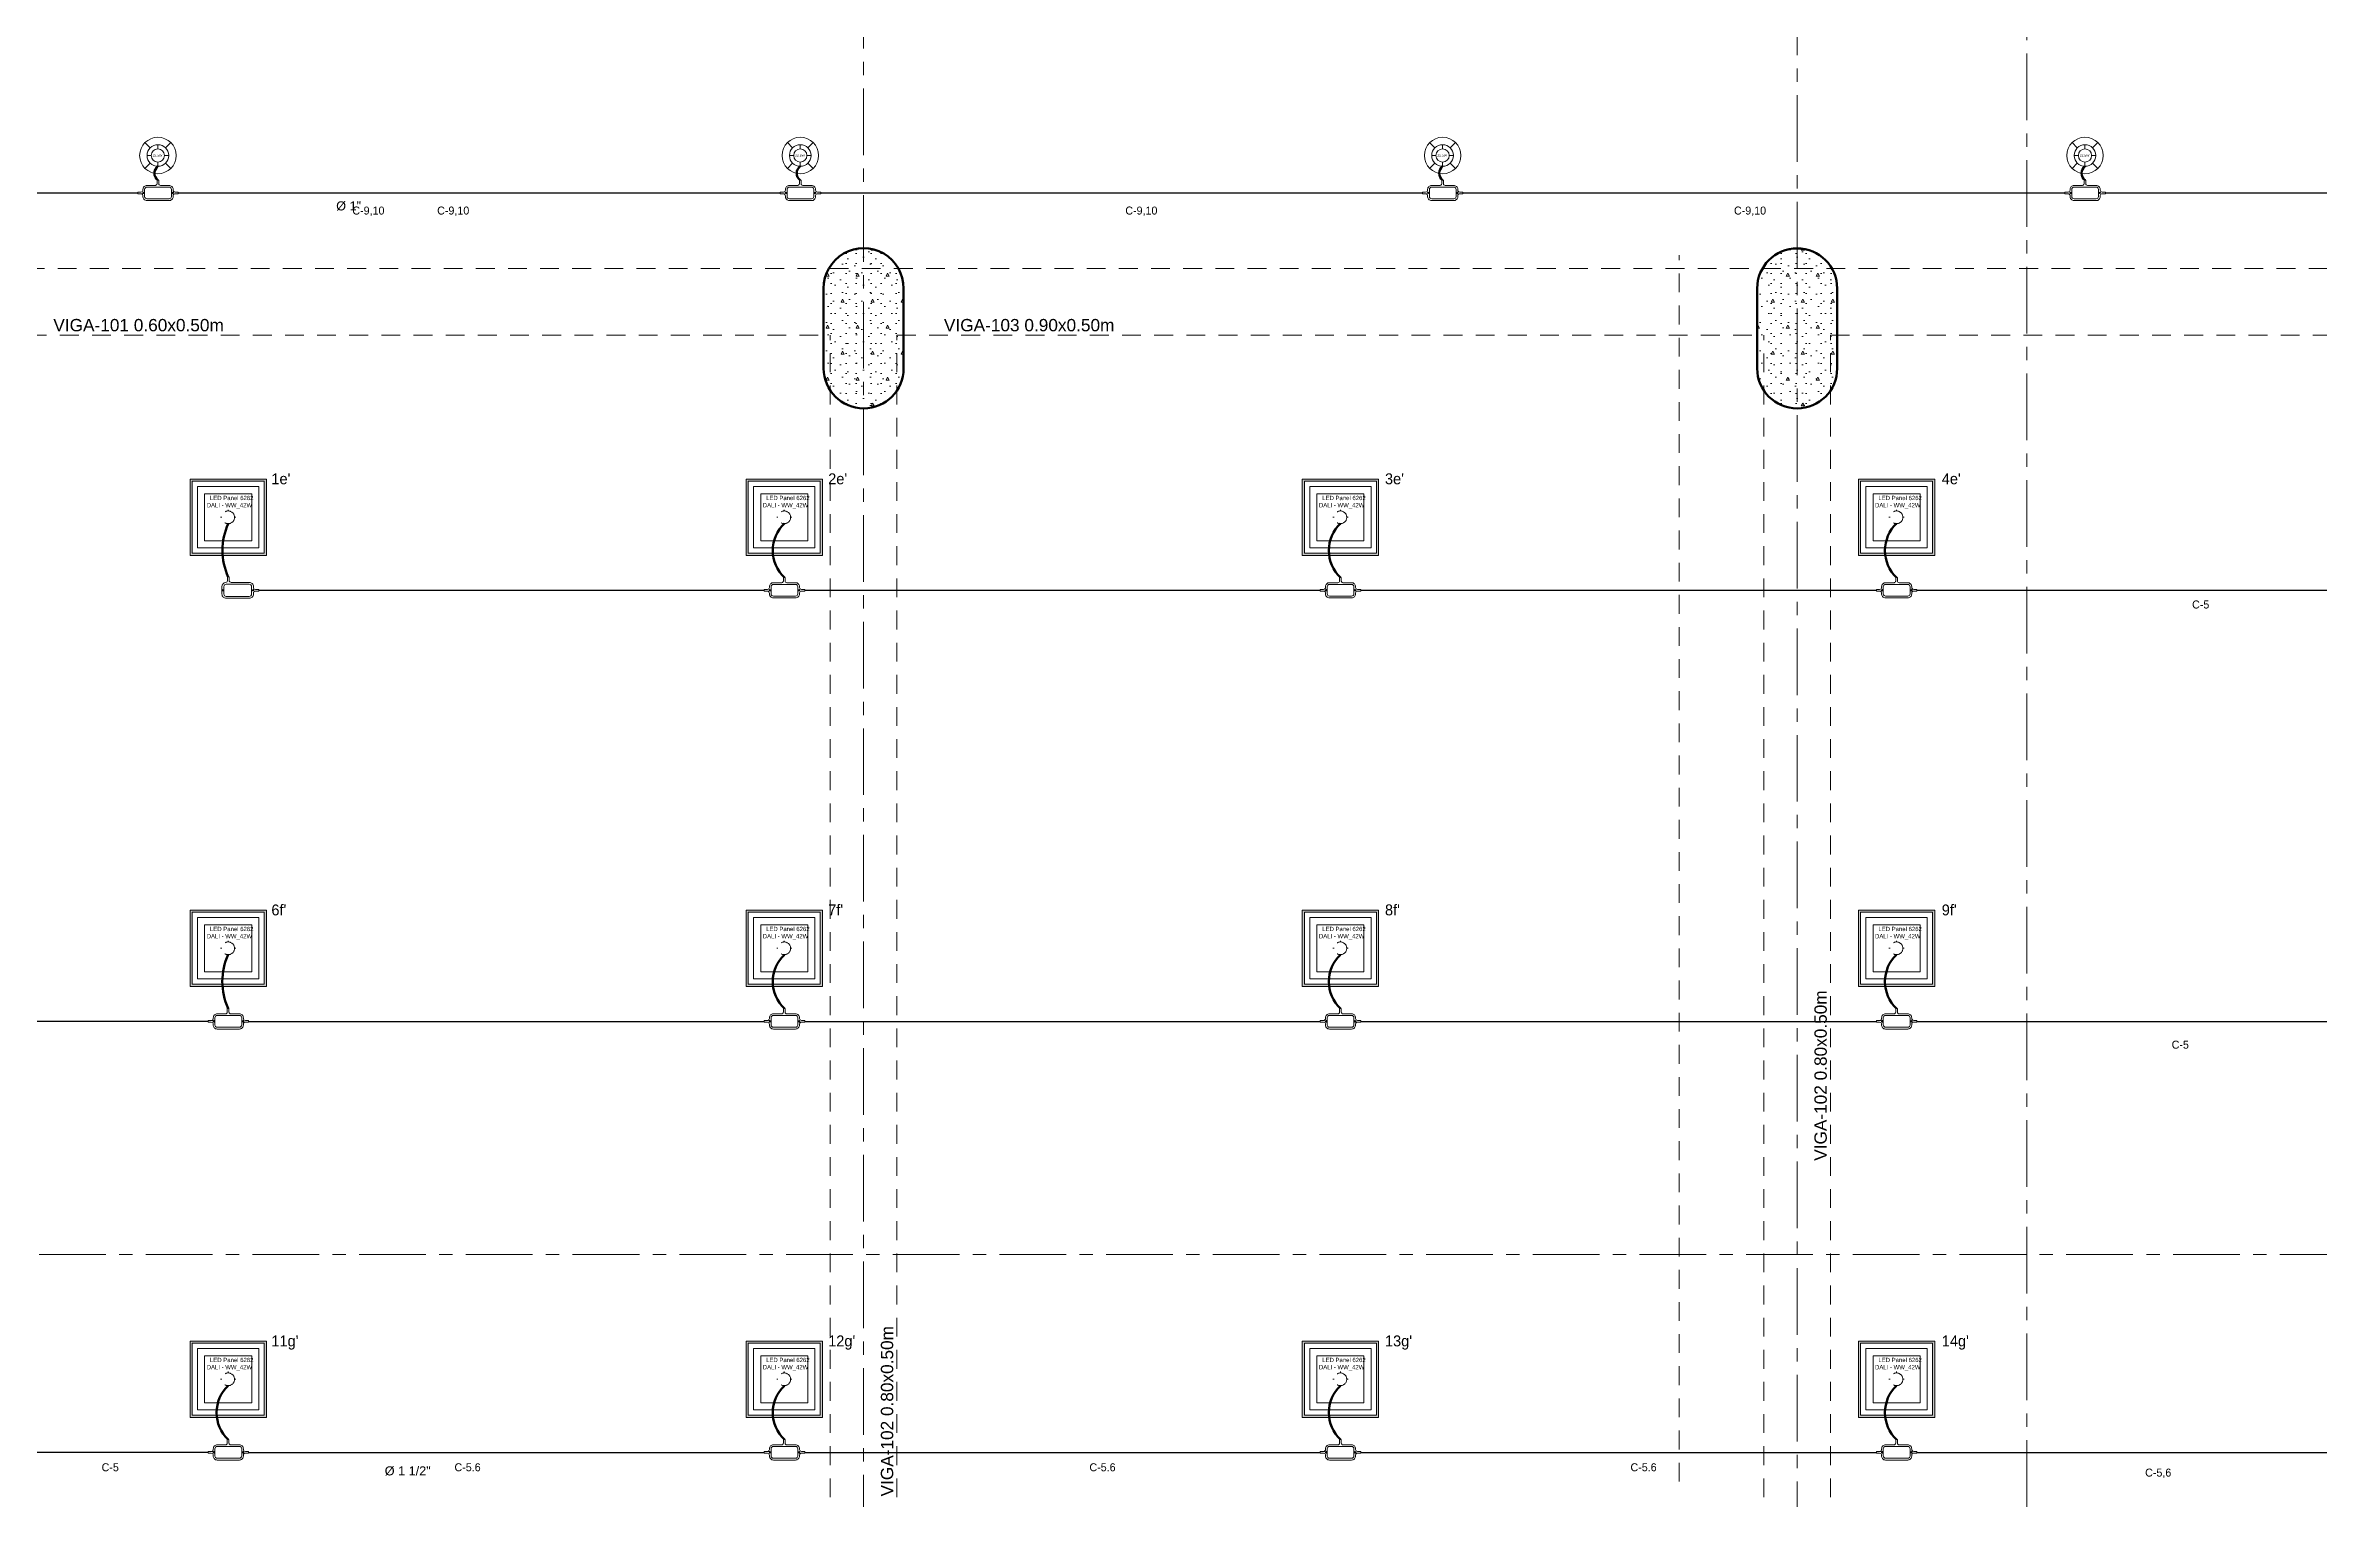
# Model space of a CAD drawing. Header units: inches. Extents: x -38 to 5698, y -33 to 92.
# Drawn here: x 24.18 to 41.23, y 8.17 to 19.07 of the extents above; entities that cross this region are included whole.
import ezdxf
from ezdxf.lldxf.tags import DXFTag

# ---------------------------------------------------------------- set-up
doc = ezdxf.new("R2010")
doc.units = ezdxf.units.IN
doc.header["$MEASUREMENT"] = 0
for name, pattern in [('CONTINUA', [0]), ('DASHED', [0.75, 0.5, -0.25]), ('Hidden Line', [0.195611, 0.141111, -0.0545]), ('HIDDEN2', [0.1875, 0.125, -0.0625]), ('Punto & Raya', [0.65, 0.5, -0.075, 0, -0.075])]:
    doc.linetypes.add(name, pattern=pattern)
for name, color, linetype, lineweight in [('00 IE CKTO ILUMINACION', 3, 'Continuous', 50), ('00_IE_Luminarias', 6, 'Continuous', 30), ('01 IE LUM LED EMP DN570B', 3, 'Continuous', 13), ('ALUMBRADO_CONDUIT', 30, 'CONDUIT1', 30), ('Bancas', 1, 'Continuous', 13), ('CABLEADO EXT.', 3, 'PVCSUBT', 30), ('Luminaria', 9, 'Continuous', 9), ('Luminarias', 5, 'Continuous', 20), ('Simb_Alumbrado', 140, 'CONTINUA', 30)]:
    doc.layers.add(name, color=color, linetype=linetype, lineweight=lineweight)
for name, color, linetype in [('02 _ ARQ _ ALB _ Ejes Generales', 7, 'Continuous'), ('08 _ STR _ EXT _ 06 Columnas', 7, 'Continuous'), ('08 _ STR _ EXT _ 09 Vigas', 7, 'Continuous'), ('08 _ STR _ EXT _ 10 Vereda Exterior', 7, 'Continuous'), ('1TEXT', 8, 'Continuous'), ('Marcador - Secciones', 251, 'Continuous'), ('Notas - Etiquetas', 251, 'Continuous')]:
    doc.layers.add(name, color=color, linetype=linetype)
doc.styles.add('Arial', font='arial.ttf')
doc.styles.add('Estilo_Generado_4', font='swisse.ttf')
doc.styles.add('{18b73a54-fa43-428c-adcb-c1c7bbdf2c84}', font='Simplex.shx')
tags = doc.linetypes.add('CONDUIT', pattern='A,1.5,-0.210535,["con",{18b73a54-fa43-428c-adcb-c1c7bbdf2c84},S=0.2,R=0,X=0,Y=-0.065594],-0.702384', length=2.412919).pattern_tags.tags
tags[6] = DXFTag(74, 10)
tags = doc.linetypes.add('CONDUIT1', pattern='A,1,-0.19772,["con",{18b73a54-fa43-428c-adcb-c1c7bbdf2c84},S=0.2,R=0,X=0,Y=-0.065594],-0.593642', length=1.791362).pattern_tags.tags
tags[6] = DXFTag(74, 10)
tags = doc.linetypes.add('PVCSUBT', pattern='A,0.6,-0.3,0.6,-0.075691,["PVC",Standard,S=0.2,R=0,X=0,Y=-0.093724],-0.621005', length=2.196696).pattern_tags.tags
tags[10] = DXFTag(74, 10)
pattern_1 = [(0, (0, 0), (0, 0.3897114), [0.024375, -0.200625]), (0, (0.1125, 0.19486), (0, 0.3897114), [0.024375, -0.200625]), (60, (0, 0), (-0.3375, 0.1948557), [0.024375, -0.200625]), (60, (0.225, 0), (-0.3375, 0.1948557), [0.024375, -0.200625]), (120, (0.02437, 0), (0.3375, 0.1948557), [0.024375, -0.200625]), (120, (0.24938, 0), (0.3375, 0.1948557), [0.024375, -0.200625]), (0, (0, 0.0375), (0, 0.075), [0, -0.075, 0, -0.1125]), (45, (0.0375, 0.0375), (-0.05303301, 0.05303301), [0, -0.05625, 0, -0.09375])]

# ---------------------------------------------------------------- blocks, each defined once
blk = doc.blocks.new('*U268')
at = {"layer": 'Luminarias', "linetype": 'DASHED', "lineweight": 0, "ltscale": 0.05}
blk.add_lwpolyline([(0, -0.005), (0, 0.005)], dxfattribs=at)
blk = doc.blocks.new('*U269')
at = {"color": 0, "linetype": 'ByBlock', "lineweight": -2, "transparency": 16777216}
for p, rotation in [((-0.055, 0), 90), ((0.055, 0), 270), ((0, -0.055), 180)]:
    blk.add_blockref('*U268', p, dxfattribs=dict(at, rotation=rotation))
blk.add_blockref('*U268', (0, 0.055), dxfattribs=at)
blk = doc.blocks.new('PANEL CUADRAD 60X60 AD')
at = {"layer": 'Luminarias'}
h = blk.add_hatch(dxfattribs=at)
h.set_pattern_fill('DOTS', color=6, scale=0.0015)
h.set_pattern_definition([(0, (-2127.458864, -786.8599919), (0.001190625, 0.00238125), [0, -0.00238125])])
h.paths.add_polyline_path([(-0.3, 0.3), (-0.3, -0.3), (0.3, -0.3), (0.3, 0.3)])
h.paths.add_polyline_path([(0.283, 0.283), (0.283, -0.283), (-0.283, -0.283), (-0.283, 0.283)], flags=16)
h.paths.add_polyline_path([(0.241, 0.241), (0.241, -0.241), (-0.241, -0.241), (-0.241, 0.241)], flags=0)
h.paths.add_polyline_path([(0.185, 0.185), (0.185, -0.185), (-0.185, -0.185), (-0.185, 0.185)], flags=0)
h.paths.add_polyline_path([(0.05, 0, -1), (-0.05, 0, -1)], flags=0)
h.paths.add_polyline_path([(-0.181, 0.059), (0.212, 0.059), (0.212, 0.186), (-0.181, 0.186)], flags=8)
at = {"layer": 'Luminarias', "color": 6, "lineweight": 0}
for points in [[(-0.3, 0.3), (0.3, 0.3), (0.3, -0.3), (-0.3, -0.3)], [(-0.283, -0.283), (0.283, -0.283), (0.283, 0.283), (-0.283, 0.283)], [(-0.241, -0.241), (0.241, -0.241), (0.241, 0.241), (-0.241, 0.241)], [(-0.185, -0.185), (0.185, -0.185), (0.185, 0.185), (-0.185, 0.185)]]:
    blk.add_lwpolyline(points, close=True, dxfattribs=at)
at = {"layer": 'Luminarias', "color": 6}
blk.add_lwpolyline([(-0.3, 0.3), (0.3, 0.3), (0.3, -0.3), (-0.3, -0.3)], close=True, dxfattribs=at)
at = {"layer": 'Luminarias', "color": 6, "linetype": 'DASHED', "lineweight": 0, "ltscale": 0.01}
blk.add_circle((0, 0), 0.05, dxfattribs=at)
at = {"color": 6}
blk.add_blockref('*U269', (0, 0), dxfattribs=at)
at = {"layer": 'Luminarias', "color": 6, "insert": (-0.169, 0.169), "char_height": 0.034, "width": 0.45681, "attachment_point": 1}
blk.add_mtext('  LED Panel 6262 DALI - WW_42W {\\Ftxt|c0;\\C4;\\P} ', dxfattribs=at)
blk = doc.blocks.new('LUMINARIA 2')
at = {"layer": '01 IE LUM LED EMP DN570B'}
for p, q in [((-0.094, 0.094), (-0.159, 0.158)), ((0.094, 0.094), (0.159, 0.158)), ((-0.094, -0.094), (-0.159, -0.158)), ((0.094, -0.094), (0.159, -0.158))]:
    blk.add_line(p, q, dxfattribs=at)
at = {"layer": '01 IE LUM LED EMP DN570B', "ltscale": 0.4}
for p, q in [((-0.081, 0), (-0.133, 0)), ((0, 0.081), (0, 0.133)), ((0.081, 0), (0.133, 0)), ((0, -0.081), (0, -0.133))]:
    blk.add_line(p, q, dxfattribs=at)
at = {"layer": '01 IE LUM LED EMP DN570B'}
for radius in [0.224, 0.133]:
    blk.add_circle((0, 0), radius, dxfattribs=at)
at = {"layer": '01 IE LUM LED EMP DN570B', "ltscale": 0.4}
blk.add_circle((0, 0), 0.0813, dxfattribs=at)
at = {"layer": '01 IE LUM LED EMP DN570B', "color": 8, "linetype": 'ByBlock', "lineweight": 80, "insert": (-0.065, 0.016), "char_height": 0.03, "width": 0.17858, "attachment_point": 1}
blk.add_mtext('{\\C3;22.5W}', dxfattribs=at)
blk = doc.blocks.new('oval t')
at = {"layer": 'Simb_Alumbrado', "lineweight": 13}
blk.add_lwpolyline([(0.014, 0.01, -0.414214), (0.004, 0.02), (0.004, 0.042), (-0.006, 0.042), (-0.006, 0.02, -0.414214), (-0.016, 0.01), (-0.066, 0.01, 0.414214), (-0.09, -0.014), (-0.09, -0.018, -0.414214), (-0.102, -0.03), (-0.121, -0.03), (-0.121, -0.04), (-0.102, -0.04, -0.451917), (-0.09, -0.054, 0.451917), (-0.066, -0.081), (0.066, -0.081, 0.414214), (0.09, -0.057), (0.09, -0.051, -0.398753), (0.102, -0.04), (0.121, -0.04), (0.121, -0.03), (0.102, -0.03, -0.368669), (0.09, -0.018), (0.09, -0.014, 0.414214), (0.066, 0.01), (0.014, 0.01)], format="xyb", dxfattribs=at)
blk.add_lwpolyline([(-0.066, 0), (0.066, 0, -0.414214), (0.08, -0.014), (0.08, -0.057, -0.414214), (0.066, -0.07), (-0.066, -0.07, -0.414214), (-0.08, -0.057), (-0.08, -0.014, -0.414214)], format="xyb", close=True, dxfattribs=at)
for points in [[(-0.091, -0.035), (-0.083, -0.035)], [(-0.087, -0.031), (-0.087, -0.039)], [(0.084, -0.035), (0.092, -0.035)], [(0.088, -0.031), (0.088, -0.039)]]:
    blk.add_lwpolyline(points, dxfattribs=at)
for centre in [(-0.087, -0.035), (0.088, -0.035)]:
    blk.add_circle(centre, 0.00419, dxfattribs=at)
blk = doc.blocks.new('CAJA OVAL TIPO L')
at = {"layer": 'Simb_Alumbrado', "lineweight": 13}
blk.add_lwpolyline([(-0.049, -0.079), (-0.049, -0.034, -0.380413), (-0.026, -0.009), (-0.026, -0.009, 0.341426), (-0.016, 0.003), (-0.016, 0.024), (-0.006, 0.024), (-0.006, 0.003, 0.414214), (0.006, -0.009), (0.114, -0.009, -0.414214), (0.139, -0.034), (0.139, -0.038, 0.414214), (0.151, -0.051), (0.172, -0.051), (0.172, -0.061), (0.151, -0.061, 0.414214), (0.139, -0.073), (0.139, -0.079, -0.414214), (0.114, -0.104), (-0.024, -0.104, -0.414214), (-0.049, -0.079, 0.414214)], format="xyb", dxfattribs=at)
for points in [[(-0.048, -0.056), (-0.04, -0.056)], [(-0.044, -0.051), (-0.044, -0.06)], [(0.132, -0.056), (0.141, -0.056)], [(0.137, -0.051), (0.137, -0.06)]]:
    blk.add_lwpolyline(points, dxfattribs=at)
blk.add_lwpolyline([(-0.024, -0.02), (0.114, -0.02, -0.414214), (0.128, -0.034), (0.128, -0.079, -0.414214), (0.114, -0.093), (-0.024, -0.093, -0.414214), (-0.038, -0.079), (-0.038, -0.034, -0.414214)], format="xyb", close=True, dxfattribs=at)
for centre in [(-0.044, -0.056), (0.137, -0.056)]:
    blk.add_circle(centre, 0.00438, dxfattribs=at)

msp = doc.modelspace()

# ---------------------------------------------------------------- hatches: boundary and pattern name
at = {"layer": '08 _ STR _ EXT _ 06 Columnas', "linetype": 'Continuous', "lineweight": 9}
h = msp.add_hatch(dxfattribs=at)
h.set_pattern_fill('HORMIGÓN_EN_MASA_0002', style=0, pattern_type=2)
h.set_pattern_definition(pattern_1)
h.paths.add_polyline_path([(30.02, 17.25), (30.02, 16.65, 0.414213), (30.32, 16.35, 0.414214), (30.62, 16.65), (30.62, 17.25, 0.414214), (30.32, 17.55, 0.414214)])
h = msp.add_hatch(dxfattribs=at)
h.set_pattern_fill('HORMIGÓN_EN_MASA_0002', style=0, pattern_type=2)
h.set_pattern_definition(pattern_1)
h.paths.add_polyline_path([(37.02, 17.25), (37.02, 16.65, 0.414213), (37.32, 16.35, 0.414214), (37.62, 16.65), (37.62, 17.25, 0.414214), (37.32, 17.55, 0.414214)])
at = {"layer": '08 _ STR _ EXT _ 10 Vereda Exterior', "linetype": 'Continuous', "lineweight": 13}
h = msp.add_hatch(dxfattribs=at)
h.set_pattern_fill('RETÍCULA_100X100_0002', color=251, style=0, pattern_type=2)
h.set_pattern_definition([(360, (3.7574, 18.3027), (0, 2.53199), []), (90, (3.7574, 18.3027), (-3.6, 0), [])])
h.paths.add_polyline_path([(2.17, 3.621), (4.291, 1.5), (9.32, 1.5), (9.32, 6.5), (40.52, 6.5), (40.52, 1.5), (52.92, 1.5), (52.92, 19.086), (51.57, 19.086), (51.57, 7.2), (9.07, 7.2), (9.07, 7.85), (6.52, 7.85, -0.414214), (6.27, 8.1), (6.27, 8.85, -0.414213), (6.52, 9.1), (9.07, 9.1), (9.07, 12), (6.52, 12, -0.414214), (6.27, 12.25), (6.27, 13, -0.414213), (6.52, 13.25), (9.07, 13.25), (9.07, 16.15), (6.52, 16.15, -0.414214), (6.27, 16.4), (6.27, 17.15, -0.414213), (6.52, 17.4), (8.77, 17.4), (8.771, 21.05), (2.17, 21.05)])

# ---------------------------------------------------------------- linework, layer by layer
at = {"layer": '02 _ ARQ _ ALB _ Ejes Generales', "color": 251, "linetype": 'Punto & Raya', "lineweight": 13}
for p, q in [((37.32, 45.9), (37.32, 2.05)), ((30.32, 3.05), (30.32, 44.9))]:
    msp.add_line(p, q, dxfattribs=at)
at = {"layer": '08 _ STR _ EXT _ 06 Columnas', "color": 7, "linetype": 'Continuous', "lineweight": 60, "flags": 128}
for points in [[(30.02, 17.25), (30.02, 16.65, 1), (30.62, 16.65), (30.62, 17.25, 1.004806), (30.02, 17.25, 0.414214)], [(37.02, 17.25), (37.02, 16.65, 1), (37.62, 16.65), (37.62, 17.25, 0.999677), (37.02, 17.25, 0.414214)]]:
    msp.add_lwpolyline(points, format="xyb", dxfattribs=at)
at = {"layer": '08 _ STR _ EXT _ 09 Vigas', "color": 251, "linetype": 'Hidden Line', "lineweight": 13}
for p, q in [((9.57, 17.4), (51.07, 17.4)), ((36.434, 8.3, 7756.38), (36.434, 17.5, 7756.38)), ((23.57, 16.9), (30.07, 16.9)), ((30.07, 7.7), (30.07, 16.9)), ((30.57, 16.9), (37.07, 16.9)), ((30.57, 7.7), (30.57, 16.9)), ((37.07, 7.7), (37.07, 16.9)), ((37.57, 16.9), (44.07, 16.9)), ((37.57, 7.7), (37.57, 16.9))]:
    msp.add_line(p, q, dxfattribs=at)
at = {"layer": 'ALUMBRADO_CONDUIT', "color": 30, "lineweight": 30, "ltscale": 0.4, "true_color": 0xf26722}
for p, q in [((23.838, 17.966), (24.877, 17.966)), ((25.181, 17.966), (29.694, 17.966)), ((29.998, 17.966), (34.51, 17.966)), ((34.814, 17.966), (39.327, 17.966)), ((39.631, 17.966), (43.861, 17.966)), ((25.785, 14.986), (29.574, 14.986)), ((29.878, 14.986), (33.744, 14.986)), ((34.048, 14.986), (37.914, 14.986)), ((38.218, 14.986), (42.084, 14.986)), ((25.404, 11.752), (23.657, 11.752)), ((25.708, 11.752), (29.574, 11.752)), ((29.878, 11.752), (33.744, 11.752)), ((34.048, 11.752), (37.914, 11.752)), ((38.218, 11.752), (42.084, 11.752)), ((25.404, 8.519), (23.651, 8.519)), ((25.708, 8.519), (29.574, 8.519)), ((29.878, 8.519), (33.744, 8.519)), ((34.048, 8.519), (37.914, 8.519)), ((38.218, 8.519), (42.084, 8.519))]:
    msp.add_line(p, q, dxfattribs=at)
at = {"layer": 'CABLEADO EXT.', "color": 3, "lineweight": 80}
for centre, radius, start, end in [((25.066, 18.114), 0.0641, 126.0183, 233.9817), ((29.882, 18.114), 0.0641, 126.0183, 233.9817), ((34.699, 18.114), 0.0641, 126.0183, 233.9817), ((39.516, 18.114), 0.0641, 126.0183, 233.9817), ((25.988, 15.285), 0.476, 155.1506, 204.8494), ((29.915, 15.284), 0.277, 133.1507, 226.8493), ((34.085, 15.284), 0.277, 133.1507, 226.8493), ((38.255, 15.284), 0.277, 133.1507, 226.8493), ((25.998, 12.05), 0.487, 155.4183, 204.4254), ((29.915, 12.05), 0.277, 133.1507, 226.8493), ((34.085, 12.05), 0.277, 133.1507, 226.8493), ((38.255, 12.05), 0.277, 133.1507, 226.8493), ((25.745, 8.817), 0.277, 133.1507, 226.8493), ((29.915, 8.817), 0.277, 133.1507, 226.8493), ((34.085, 8.817), 0.277, 133.1507, 226.8493), ((38.255, 8.817), 0.277, 133.1507, 226.8493)]:
    msp.add_arc(centre, radius, start, end, dxfattribs=at)
at = {"layer": 'Marcador - Secciones', "color": 251, "linetype": 'Punto & Raya', "lineweight": 13}
for p, q in [((39.042, 46.211), (39.042, 0.888)), ((4.938, 10.002), (46.351, 10.002))]:
    msp.add_line(p, q, dxfattribs=at)

# ---------------------------------------------------------------- block references
at = {"layer": '01 IE LUM LED EMP DN570B', "xscale": 0.6105334384153049, "yscale": 0.6105334384153049, "zscale": 0.6105334384153049}
for p in [(25.028, 18.247), (29.845, 18.247), (34.661, 18.247), (39.478, 18.247)]:
    msp.add_blockref('LUMINARIA 2', p, dxfattribs=at)
at = {"layer": 'ALUMBRADO_CONDUIT', "linetype": 'CONDUIT', "lineweight": 30, "xscale": 1.253906979044094, "yscale": 1.253906979044094, "zscale": 1.253906979044094}
msp.add_blockref('CAJA OVAL TIPO L', (25.57, 15.056), dxfattribs=at)
at = {"layer": 'Bancas', "color": 252, "true_color": 0x939598, "xscale": 1.253906979044094, "yscale": 1.253906979044094, "zscale": 1.253906979044094}
for p in [(25.029, 18.01), (29.846, 18.01), (34.662, 18.01), (39.479, 18.01), (29.726, 15.03), (33.896, 15.03), (38.066, 15.03), (25.556, 11.796), (29.726, 11.796), (33.896, 11.796), (38.066, 11.796), (25.556, 8.563), (29.726, 8.563), (33.896, 8.563), (38.066, 8.563)]:
    msp.add_blockref('oval t', p, dxfattribs=at)
at = {"layer": 'Luminaria', "xscale": 0.9538673662839494, "yscale": 0.9538673662839494, "zscale": 0.9538673662839494}
for p in [(25.555, 15.533), (29.725, 15.533), (33.895, 15.533), (38.065, 15.533), (25.555, 12.3), (29.725, 12.3), (33.895, 12.3), (38.065, 12.3), (25.555, 9.067), (29.725, 9.067), (33.895, 9.067), (38.065, 9.067)]:
    msp.add_blockref('PANEL CUADRAD 60X60 AD', p, dxfattribs=at)

# ---------------------------------------------------------------- texts
at = {"layer": '00 IE CKTO ILUMINACION', "color": 3, "linetype": 'CONTINUA', "lineweight": 15}
for s, p in [('C-9,10', (26.486, 17.804)), ('C-9,10', (27.122, 17.804)), ('C-9,10', (32.282, 17.804)), ('C-9,10', (36.846, 17.804)), ('C-5', (40.281, 14.849)), ('C-5', (40.128, 11.547)), ('C-5', (24.606, 8.377)), ('C-5.6', (27.252, 8.377)), ('C-5.6', (32.013, 8.377)), ('C-5.6', (36.07, 8.377)), ('C-5,6', (39.929, 8.337))]:
    msp.add_text(s, height=0.06, dxfattribs=at).set_placement(p)
at = {"layer": '00_IE_Luminarias', "color": 6, "linetype": 'HIDDEN2'}
for s, p in [("1e'", (25.879, 15.781, -7756.38)), ("2e'", (30.054, 15.781, -7756.38)), ("3e'", (34.229, 15.781, -7756.38)), ("4e'", (38.404, 15.781, -7756.38)), ("6f'", (25.879, 12.547, -7756.38)), ("7f'", (30.054, 12.547, -7756.38)), ("8f'", (34.229, 12.547, -7756.38)), ("9f'", (38.404, 12.547, -7756.38)), ("11g'", (25.879, 9.314, -7756.38)), ("12g'", (30.054, 9.314, -7756.38)), ("13g'", (34.229, 9.314, -7756.38)), ("14g'", (38.404, 9.314, -7756.38))]:
    msp.add_text(s, height=0.0817, dxfattribs=at).set_placement(p)
at = {"layer": '1TEXT', "color": 50, "linetype": 'Continuous', "style": 'Arial'}
for s, p in [('%%C 1"', (26.365, 17.835)), ('%%C 1 1/2"', (26.729, 8.346))]:
    msp.add_text(s, height=0.0679, rotation=0, dxfattribs=at).set_placement(p)
at = {"layer": 'Notas - Etiquetas', "color": 8, "linetype": 'Continuous', "lineweight": 13, "char_height": 0.0925, "attachment_point": 7, "style": 'Estilo_Generado_4'}
for s, insert in [('\\A1;{\\pql;\\fSwis721 Ex BT|b0|i0|c0|p34;VIGA-101\\fSwis721 Ex BT|b0|i0|c0|p34; \\fSwis721 Ex BT|b0|i0|c0|p34;0.60\\fSwis721 Ex BT|b0|i0|c0|p34;x\\fSwis721 Ex BT|b0|i0|c0|p34;0.50\\fSwis721 Ex BT|b0|i0|c0|p34;m}', (24.244, 16.927)), ('\\A1;{\\pql;\\fSwis721 Ex BT|b0|i0|c0|p34;VIGA-103\\fSwis721 Ex BT|b0|i0|c0|p34; \\fSwis721 Ex BT|b0|i0|c0|p34;0.90\\fSwis721 Ex BT|b0|i0|c0|p34;x\\fSwis721 Ex BT|b0|i0|c0|p34;0.50\\fSwis721 Ex BT|b0|i0|c0|p34;m}', (30.922, 16.927))]:
    msp.add_mtext(s, dxfattribs=dict(at, insert=insert))
at = {"layer": 'Notas - Etiquetas', "color": 8, "linetype": 'Continuous', "lineweight": 13, "char_height": 0.0925, "attachment_point": 7, "rotation": 90, "style": 'Estilo_Generado_4'}
for insert in [(37.543, 10.706), (30.543, 8.188)]:
    msp.add_mtext('\\A1;{\\pql;\\fSwis721 Ex BT|b0|i0|c0|p34;VIGA-102\\fSwis721 Ex BT|b0|i0|c0|p34; \\fSwis721 Ex BT|b0|i0|c0|p34;0.80\\fSwis721 Ex BT|b0|i0|c0|p34;x\\fSwis721 Ex BT|b0|i0|c0|p34;0.50\\fSwis721 Ex BT|b0|i0|c0|p34;m}', dxfattribs=dict(at, insert=insert))

doc.saveas('drawing.dxf')
